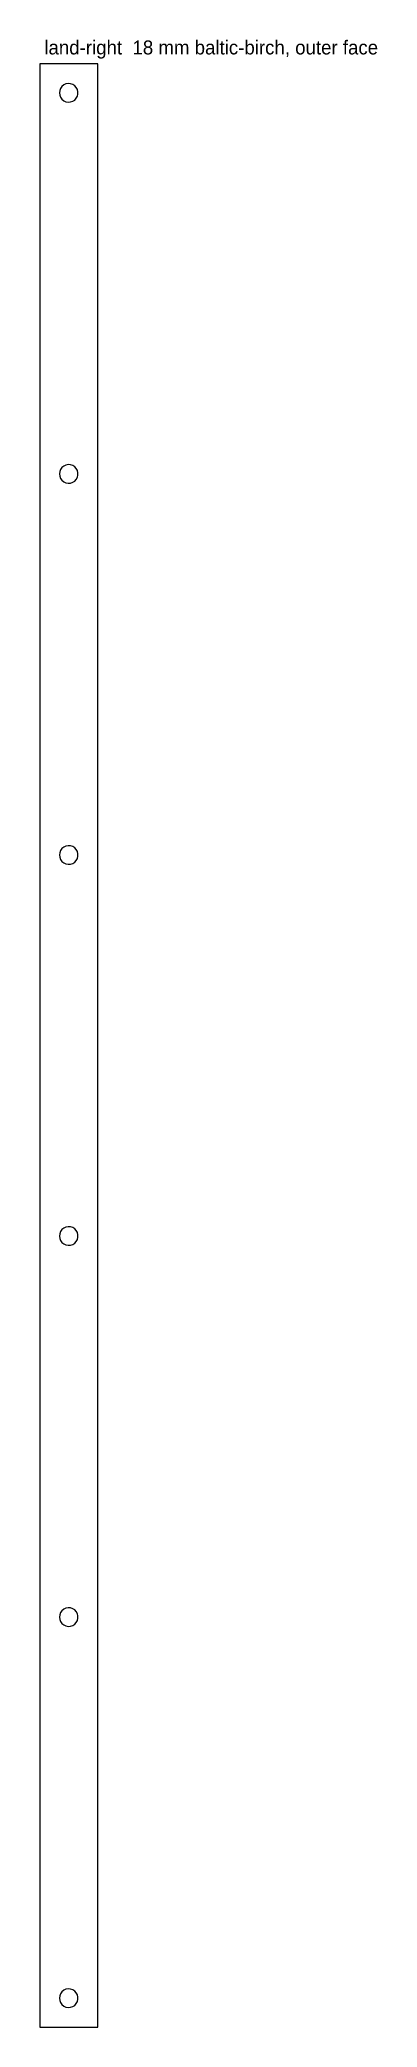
# Model space of a CAD drawing. Header units: millimetres. Extents: x 0 to 145, y 0 to 854.
import ezdxf

# ---------------------------------------------------------------- set-up
doc = ezdxf.new("R2010")
doc.units = ezdxf.units.MM
for name, color, linetype in [('CUT_OUTSIDE', 1, 'Continuous'), ('NOTES', 7, 'Continuous'), ('POCKET_12MM', 3, 'Continuous')]:
    doc.layers.add(name, color=color, linetype=linetype)

msp = doc.modelspace()

# ---------------------------------------------------------------- linework, layer by layer
at = {"layer": 'CUT_OUTSIDE'}
msp.add_lwpolyline([(0, 0), (25, 0), (25, 844), (0, 844), (0, 0)], close=True, dxfattribs=at)
at = {"layer": 'POCKET_12MM'}
for points in [[(8.5, 831.5), (8.63, 830.51), (8.99, 829.57), (9.58, 828.76), (10.36, 828.12), (11.26, 827.7), (12.25, 827.51), (13.25, 827.57), (14.2, 827.88), (15.05, 828.42), (15.74, 829.15), (16.22, 830.03), (16.47, 831), (16.47, 832), (16.22, 832.97), (15.74, 833.85), (15.05, 834.58), (14.2, 835.12), (13.25, 835.43), (12.25, 835.49), (11.26, 835.3), (10.36, 834.88), (9.58, 834.24), (8.99, 833.43), (8.63, 832.49), (8.5, 831.5)], [(8.5, 667.7), (8.63, 666.71), (8.99, 665.77), (9.58, 664.96), (10.36, 664.32), (11.26, 663.9), (12.25, 663.71), (13.25, 663.77), (14.2, 664.08), (15.05, 664.62), (15.74, 665.35), (16.22, 666.23), (16.47, 667.2), (16.47, 668.2), (16.22, 669.17), (15.74, 670.05), (15.05, 670.78), (14.2, 671.32), (13.25, 671.63), (12.25, 671.69), (11.26, 671.5), (10.36, 671.08), (9.58, 670.44), (8.99, 669.63), (8.63, 668.69), (8.5, 667.7)], [(8.5, 503.9), (8.63, 502.91), (8.99, 501.97), (9.58, 501.16), (10.36, 500.52), (11.26, 500.1), (12.25, 499.91), (13.25, 499.97), (14.2, 500.28), (15.05, 500.82), (15.74, 501.55), (16.22, 502.43), (16.47, 503.4), (16.47, 504.4), (16.22, 505.37), (15.74, 506.25), (15.05, 506.98), (14.2, 507.52), (13.25, 507.83), (12.25, 507.89), (11.26, 507.7), (10.36, 507.28), (9.58, 506.64), (8.99, 505.83), (8.63, 504.89), (8.5, 503.9)], [(8.5, 340.1), (8.63, 339.11), (8.99, 338.17), (9.58, 337.36), (10.36, 336.72), (11.26, 336.3), (12.25, 336.11), (13.25, 336.17), (14.2, 336.48), (15.05, 337.02), (15.74, 337.75), (16.22, 338.63), (16.47, 339.6), (16.47, 340.6), (16.22, 341.57), (15.74, 342.45), (15.05, 343.18), (14.2, 343.72), (13.25, 344.03), (12.25, 344.09), (11.26, 343.9), (10.36, 343.48), (9.58, 342.84), (8.99, 342.03), (8.63, 341.09), (8.5, 340.1)], [(8.5, 176.3), (8.63, 175.31), (8.99, 174.37), (9.58, 173.56), (10.36, 172.92), (11.26, 172.5), (12.25, 172.31), (13.25, 172.37), (14.2, 172.68), (15.05, 173.22), (15.74, 173.95), (16.22, 174.83), (16.47, 175.8), (16.47, 176.8), (16.22, 177.77), (15.74, 178.65), (15.05, 179.38), (14.2, 179.92), (13.25, 180.23), (12.25, 180.29), (11.26, 180.1), (10.36, 179.68), (9.58, 179.04), (8.99, 178.23), (8.63, 177.29), (8.5, 176.3)], [(8.5, 12.5), (8.63, 11.51), (8.99, 10.57), (9.58, 9.76), (10.36, 9.12), (11.26, 8.7), (12.25, 8.51), (13.25, 8.57), (14.2, 8.88), (15.05, 9.42), (15.74, 10.15), (16.22, 11.03), (16.47, 12), (16.47, 13), (16.22, 13.97), (15.74, 14.85), (15.05, 15.58), (14.2, 16.12), (13.25, 16.43), (12.25, 16.49), (11.26, 16.3), (10.36, 15.88), (9.58, 15.24), (8.99, 14.43), (8.63, 13.49), (8.5, 12.5)]]:
    msp.add_lwpolyline(points, close=True, dxfattribs=at)

# ---------------------------------------------------------------- texts
at = {"layer": 'NOTES'}
msp.add_text('land-right  18 mm baltic-birch, outer face', height=6, dxfattribs=at).set_placement((2, 848))

doc.saveas('drawing.dxf')
